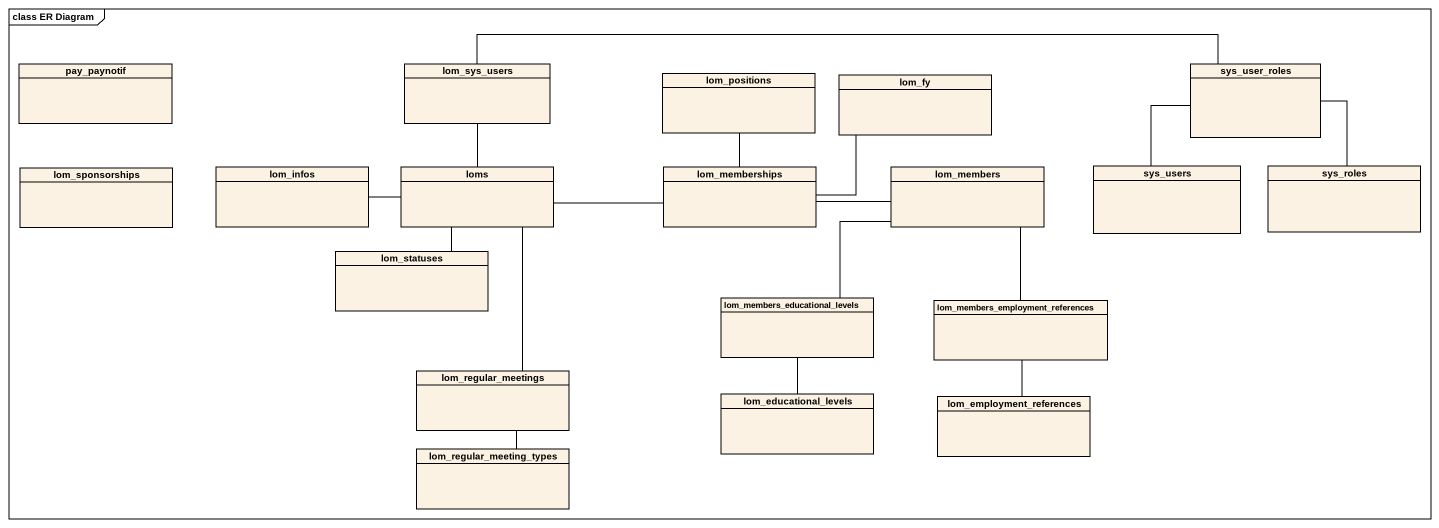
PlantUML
@startuml
mainframe class ER Diagram
hide circle
hide empty members
class pay_paynotif
class lom_sys_users
class lom_positions
class lom_fy
class sys_user_roles
class lom_sponsorships
class lom_infos
class loms
class lom_memberships
class lom_members
class sys_users
class sys_roles
class lom_statuses
class "lom_members_educational_levels" as lom_members_educational
class "lom_members_employment_references" as lom_members_employment
class lom_regular_meetings
class lom_educational_levels
class lom_employment_references
class lom_regular_meeting_types
lom_sys_users -right- sys_user_roles
lom_sys_users -- loms
lom_positions -- lom_memberships
lom_fy -left- lom_memberships
sys_user_roles -- sys_users
sys_user_roles -- sys_roles
lom_infos -right- loms
loms -right- lom_memberships
loms -- lom_regular_meetings
lom_memberships -right- lom_members
lom_statuses -up- loms
lom_members_educational -up- lom_members
lom_members_educational -- lom_educational_levels
lom_members_employment -up- lom_members
lom_members_employment -- lom_employment_references
lom_regular_meetings -- lom_regular_meeting_types
@enduml
